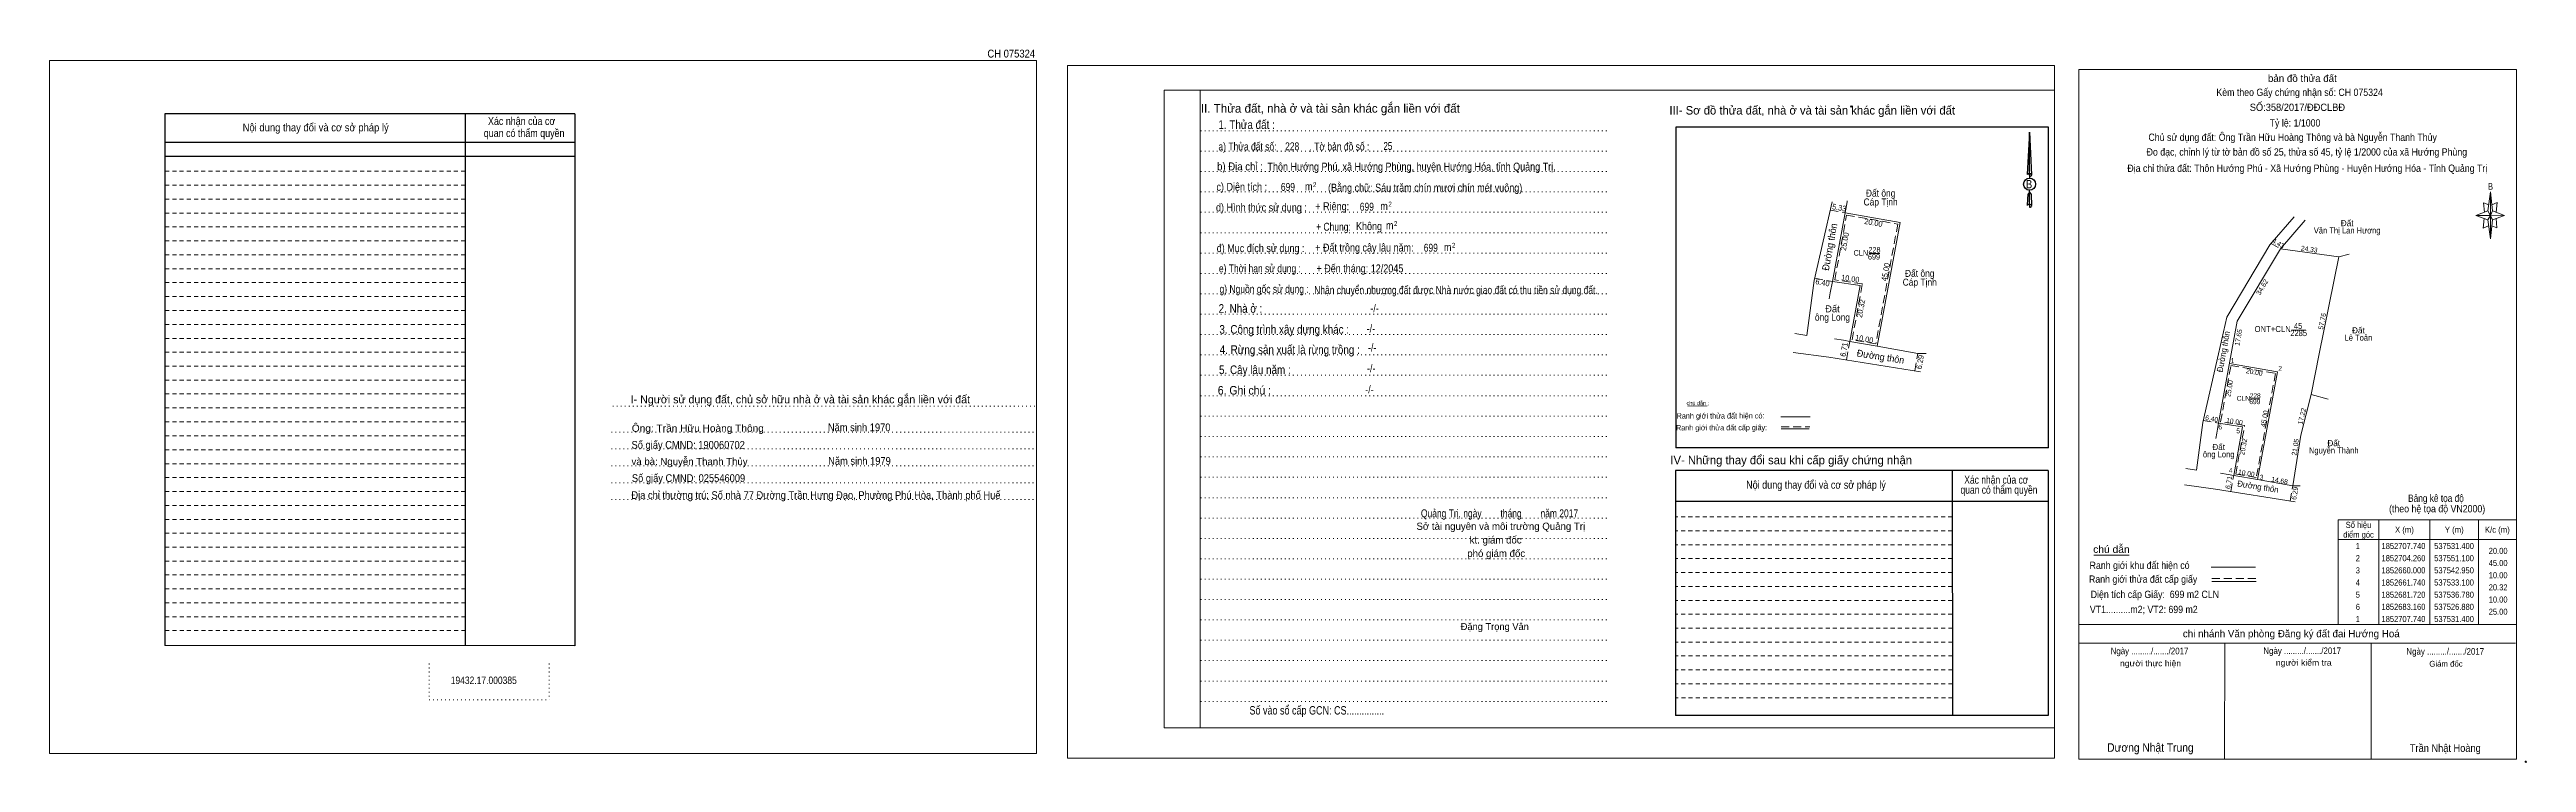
# Model space of a CAD drawing. Header units: metres. Extents: x 536635 to 537654, y 1852544 to 1852837.
import ezdxf
from ezdxf.enums import TextEntityAlignment as Align

# ---------------------------------------------------------------- set-up
doc = ezdxf.new("R2010")
doc.units = ezdxf.units.M
doc.header["$LTSCALE"] = 1.1
doc.header["$PDMODE"] = 32
doc.header["$PDSIZE"] = 0.55
for name, pattern in [('DOTTED', [1.5, 0.3, -1.2]), ('MEDIUM_DASHED', [4.5, 3, -1.5]), ('SHORT_DASHED', [2.7, 1.5, -1.2])]:
    doc.linetypes.add(name, pattern=pattern)
for name, color, linetype, lineweight in [('1', 7, 'DOTTED', 13), ('18', 7, 'Continuous', 25), ('2', 7, 'SHORT_DASHED', 13), ('20', 7, 'Continuous', 13), ('28', 7, 'Continuous', 25), ('55', 7, 'Continuous', 13), ('63', 7, 'Continuous', 13)]:
    doc.layers.add(name, color=color, linetype=linetype, lineweight=lineweight)
doc.layers.add('40', color=7, linetype='Continuous')

msp = doc.modelspace()

# ---------------------------------------------------------------- linework, layer by layer
at = {"layer": '1', "linetype": 'Continuous'}
for p, q in [((537093.22, 1852820.04), (537459.36, 1852820.04)), ((537093.22, 1852820.04), (537093.22, 1852557.94)), ((537459.36, 1852820.04), (537459.36, 1852555.74)), ((537093.22, 1852557.94), (537459.36, 1852557.94))]:
    msp.add_line(p, q, dxfattribs=at)
at = {"layer": '1'}
for p, q in [((537108.08, 1852820.04), (537108.08, 1852557.94)), ((537108.08, 1852820.04), (537108.08, 1852557.94)), ((537108.24, 1852803.4), (537275.42, 1852803.4)), ((537108.24, 1852795.02), (537275.42, 1852795.02)), ((537108.24, 1852786.66), (537275.42, 1852786.66)), ((537108.24, 1852778.28), (537275.42, 1852778.28)), ((537108.24, 1852769.9), (537275.42, 1852769.9)), ((537108.24, 1852761.48), (537275.42, 1852761.48)), ((537108.24, 1852753.1), (537275.42, 1852753.1)), ((537108.24, 1852744.78), (537275.42, 1852744.78)), ((537108.24, 1852736.38), (537275.42, 1852736.38)), ((537108.24, 1852728), (537275.42, 1852728)), ((537108.24, 1852719.64), (537275.42, 1852719.64)), ((537108.24, 1852711.26), (537275.42, 1852711.26)), ((537108.24, 1852702.88), (537275.42, 1852702.88)), ((536866.44, 1852690.26), (537040.6, 1852690.26)), ((537108.24, 1852694.5), (537275.42, 1852694.5)), ((536865.84, 1852679.54), (537040.02, 1852679.54)), ((537108.24, 1852686.1), (537275.42, 1852686.1)), ((537108.24, 1852677.72), (537275.42, 1852677.72)), ((536865.84, 1852672.6), (537040.02, 1852672.6)), ((537108.24, 1852669.32), (537275.42, 1852669.32)), ((536865.84, 1852665.68), (537040.02, 1852665.68)), ((536865.84, 1852658.74), (537040.02, 1852658.74)), ((537108.24, 1852660.96), (537275.42, 1852660.96)), ((536865.84, 1852651.88), (537040.02, 1852651.88)), ((537108.24, 1852652.58), (537275.42, 1852652.58)), ((537108.24, 1852644.22), (537275.42, 1852644.22)), ((537108.24, 1852635.8), (537275.42, 1852635.8)), ((537108.24, 1852627.48), (537275.42, 1852627.48)), ((537108.24, 1852619.1), (537275.42, 1852619.1)), ((537108.24, 1852610.72), (537275.42, 1852610.72)), ((537108.24, 1852602.3), (537275.42, 1852602.3)), ((537108.24, 1852593.94), (537275.42, 1852593.94)), ((537108.24, 1852585.6), (537275.42, 1852585.6)), ((536790.86, 1852584.36), (536790.86, 1852569.48)), ((536840.24, 1852584.36), (536840.24, 1852569.48)), ((537108.24, 1852577.18), (537275.42, 1852577.18)), ((536790.86, 1852569.48), (536840.24, 1852569.48)), ((537108.24, 1852568.84), (537275.42, 1852568.84))]:
    msp.add_line(p, q, dxfattribs=at)
at = {"layer": '1', "linetype": 'Continuous'}
for points in [[(536634.76, 1852547.48), (537040.66, 1852547.48), (537040.66, 1852832.32), (536634.76, 1852832.32)], [(536634.76, 1852832.32), (537040.66, 1852832.32), (537040.66, 1852547.48), (536634.76, 1852547.48)], [(536634.76, 1852547.48), (537040.66, 1852547.48), (537040.66, 1852832.32), (536634.76, 1852832.32)], [(537053.48, 1852545.48), (537459.36, 1852545.48), (537459.36, 1852830.3), (537053.48, 1852830.3)], [(537108.08, 1852820.04), (537459.36, 1852820.04), (537459.36, 1852557.94), (537108.08, 1852557.94)]]:
    msp.add_lwpolyline(points, close=True, dxfattribs=at)
at = {"layer": '18'}
for p, q in [((537449.08, 1852802.8), (537450, 1852785.32)), ((537449.08, 1852802.8), (537450, 1852785.32)), ((537449.08, 1852802.8), (537450, 1852785.32)), ((537448.36, 1852788.06), (537448.16, 1852785.4)), ((537449.08, 1852785.9), (537449.08, 1852785.24)), ((537449.08, 1852785.24), (537449.08, 1852784.76)), ((537449.08, 1852784.76), (537449.08, 1852784.02)), ((537449.08, 1852784.76), (537449.08, 1852784.02)), ((537449.08, 1852784.76), (537449.08, 1852784.02)), ((537450, 1852785.32), (537450, 1852785.4)), ((537449.08, 1852778.16), (537449.08, 1852778.98)), ((537449.08, 1852778.16), (537449.08, 1852778.98)), ((537449.08, 1852778.16), (537449.08, 1852778.98)), ((537449.08, 1852778.16), (537449.82, 1852777.2)), ((537449.08, 1852778.16), (537449.82, 1852777.2)), ((537449.08, 1852778.16), (537449.82, 1852777.2)), ((537449.08, 1852773.22), (537449.08, 1852772.58)), ((537449.08, 1852772.58), (537449.08, 1852772.02)), ((537449.82, 1852777.2), (537450, 1852772.62)), ((537449.82, 1852777.2), (537450, 1852772.62)), ((537449.82, 1852777.2), (537450, 1852772.62)), ((537450, 1852772.62), (537450, 1852772.66))]:
    msp.add_line(p, q, dxfattribs=at)
for points in [[(537449.08, 1852785.9), (537449.08, 1852802.8), (537448.36, 1852788.06)], [(537449.08, 1852773.22), (537449.08, 1852778.16), (537448.46, 1852777.2), (537448.36, 1852775.36), (537448.16, 1852772.66)]]:
    msp.add_lwpolyline(points, dxfattribs=at)
msp.add_ellipse((537449.139, 1852781.447), major_axis=(0, 2.488), ratio=0.983453, dxfattribs=at)
for centre, start_param, end_param in [((537449.14, 1852785.281), 1.57079633, 3.07445202), ((537449.14, 1852785.281), 0.06714063, 1.57079633), ((537449.14, 1852785.281), 4.71238898, 6.28318531), ((537449.14, 1852772.581), 2.49106941, 3.07427841), ((537449.14, 1852772.581), 1.57079633, 2.49106941), ((537449.14, 1852772.581), 0.06714063, 1.57079633), ((537449.14, 1852772.581), 4.71238898, 6.28318531)]:
    msp.add_ellipse(centre, major_axis=(0.897, 0), ratio=0.655448, start_param=start_param, end_param=end_param, dxfattribs=at)
at = {"layer": '2', "linetype": 'Continuous', "lineweight": 25}
for p, q in [((536850.88, 1852810.42), (536682.24, 1852810.42)), ((536682.24, 1852810.42), (536682.24, 1852591.82)), ((536805.72, 1852810.42), (536805.76, 1852591.66)), ((536850.88, 1852798.52), (536682.42, 1852798.52)), ((536850.88, 1852792.82), (536682.42, 1852792.82))]:
    msp.add_line(p, q, dxfattribs=at)
at = {"layer": '2'}
for p, q in [((536805.72, 1852786.74), (536682.24, 1852786.74)), ((536805.72, 1852781.02), (536682.24, 1852781.02)), ((536805.72, 1852781.02), (536682.24, 1852781.02)), ((536805.72, 1852775.32), (536682.24, 1852775.32)), ((536805.72, 1852769.6), (536682.24, 1852769.6)), ((536805.72, 1852763.88), (536682.24, 1852763.88)), ((536805.72, 1852758.14), (536682.24, 1852758.14)), ((536805.72, 1852752.42), (536682.24, 1852752.42)), ((536805.72, 1852746.66), (536682.24, 1852746.66)), ((536805.72, 1852741), (536682.24, 1852741)), ((536805.72, 1852735.22), (536682.24, 1852735.22)), ((536805.76, 1852729.52), (536682.24, 1852729.52)), ((536805.76, 1852723.8), (536682.24, 1852723.8)), ((536805.76, 1852718.06), (536682.24, 1852718.06)), ((536805.76, 1852712.38), (536682.24, 1852712.38)), ((536805.76, 1852706.64), (536682.24, 1852706.64)), ((536805.76, 1852700.9), (536682.24, 1852700.9)), ((536805.76, 1852695.22), (536682.24, 1852695.22)), ((536805.76, 1852689.48), (536682.24, 1852689.48)), ((536805.76, 1852683.76), (536682.24, 1852683.76)), ((536805.76, 1852678.02), (536682.24, 1852678.02)), ((536805.76, 1852672.3), (536682.24, 1852672.3)), ((536805.76, 1852666.56), (536682.24, 1852666.56)), ((536805.76, 1852660.86), (536682.24, 1852660.86)), ((536805.76, 1852655.12), (536682.24, 1852655.12)), ((536805.76, 1852649.42), (536682.24, 1852649.42)), ((536805.8, 1852643.66), (536682.24, 1852643.66)), ((536805.8, 1852637.98), (536682.24, 1852637.98)), ((537417.36, 1852638.96), (537303.52, 1852638.96)), ((536805.8, 1852632.28), (536682.24, 1852632.28)), ((536805.8, 1852626.52), (536682.24, 1852626.52)), ((537417.38, 1852633.26), (537303.52, 1852633.26)), ((537417.38, 1852627.54), (537303.52, 1852627.54)), ((536805.8, 1852620.84), (536682.24, 1852620.84)), ((537417.38, 1852621.8), (537303.52, 1852621.8)), ((536805.8, 1852615.12), (536682.24, 1852615.12)), ((536805.8, 1852609.36), (536682.24, 1852609.36)), ((537417.38, 1852616.1), (537303.52, 1852616.1)), ((537417.38, 1852610.36), (537303.52, 1852610.36)), ((536805.8, 1852603.64), (536682.24, 1852603.64)), ((536805.8, 1852597.92), (536682.24, 1852597.92)), ((537417.38, 1852604.64), (537303.52, 1852604.64)), ((537417.42, 1852598.92), (537303.52, 1852598.92)), ((537417.44, 1852593.16), (537303.52, 1852593.16)), ((537417.44, 1852587.5), (537303.52, 1852587.5)), ((537417.44, 1852581.76), (537303.52, 1852581.76)), ((537417.44, 1852576.04), (537303.52, 1852576.04)), ((537417.48, 1852570.3), (537303.52, 1852570.3))]:
    msp.add_line(p, q, dxfattribs=at)
at = {"layer": '2', "linetype": 'Continuous'}
for p, q in [((537360.59, 1852741.88), (537368, 1852774.23)), ((537373.24, 1852769.72), (537395.9, 1852765.72)), ((537386.52, 1852714.82), (537395.9, 1852765.72)), ((537562.45, 1852766.62), (537552.31, 1852754.85)), ((537383.12, 1852752.95), (537387.6, 1852752.95)), ((537552.31, 1852754.85), (537534.59, 1852725.11)), ((537576.41, 1852751.53), (537552.31, 1852754.85)), ((537568.31, 1852711.66), (537576.41, 1852751.53)), ((537576.41, 1852751.53), (537580.58, 1852752.74)), ((537379.43, 1852739.8), (537368.04, 1852741.45)), ((537375.2, 1852716.82), (537379.43, 1852739.8)), ((537556.81, 1852721.49), (537562.81, 1852721.49)), ((537366.64, 1852710.37), (537351.9, 1852712.32)), ((537404.34, 1852704.36), (537366.64, 1852710.37)), ((537386.52, 1852714.82), (537375.2, 1852716.82)), ((537386.52, 1852714.82), (537403.15, 1852711.87)), ((537403.15, 1852711.87), (537406.6, 1852711.84)), ((537520.4, 1852683.53), (537526.84, 1852711.66)), ((537564.91, 1852694.93), (537568.31, 1852711.66)), ((537531.4, 1852707.74), (537551.1, 1852704.26)), ((537542.95, 1852660), (537551.1, 1852704.26)), ((537539.99, 1852693.16), (537543.89, 1852693.16)), ((537536.78, 1852681.72), (537526.88, 1852683.16)), ((537533.1, 1852661.74), (537536.78, 1852681.72)), ((537557.41, 1852657.44), (537560.76, 1852678.22)), ((537525.66, 1852656.13), (537512.84, 1852657.83)), ((537542.95, 1852660), (537533.1, 1852661.74)), ((537542.95, 1852660), (537557.41, 1852657.44)), ((537557.41, 1852657.44), (537560.41, 1852657.41)), ((537558.44, 1852650.91), (537525.66, 1852656.13))]:
    msp.add_line(p, q, dxfattribs=at)
at = {"layer": '2', "linetype": 'MEDIUM_DASHED'}
for p, q in [((537367.21, 1852770.83), (537373.24, 1852769.72)), ((537548.5, 1852757.12), (537552.31, 1852754.85)), ((537360.8, 1852742.77), (537368.04, 1852741.45)), ((537368.19, 1852741.43), (537368.04, 1852741.45)), ((537373.85, 1852709.22), (537375.2, 1852716.82)), ((537401.89, 1852704.76), (537403.15, 1852711.87)), ((537520.58, 1852684.31), (537526.88, 1852683.16)), ((537527.01, 1852683.14), (537526.88, 1852683.16)), ((537531.93, 1852655.13), (537533.1, 1852661.74)), ((537556.31, 1852651.25), (537557.41, 1852657.44))]:
    msp.add_line(p, q, dxfattribs=at)
at = {"layer": '2', "linetype": 'Continuous', "lineweight": 25}
msp.add_lwpolyline([(536850.88, 1852810.42), (536850.8, 1852591.62), (536682.24, 1852591.82)], dxfattribs=at)
at = {"layer": '2', "linetype": 'Continuous'}
for points in [[(537374.13, 1852774.56), (537374.07, 1852774.23), (537368.04, 1852741.45)], [(537526.84, 1852711.66), (537530.31, 1852726.81), (537548, 1852756.54), (537557.95, 1852768.03)], [(537360.59, 1852741.88), (537357.53, 1852719.26), (537352.63, 1852720.12)], [(537368.04, 1852741.45), (537367.19, 1852736.85), (537366.72, 1852734.29)], [(537534.59, 1852725.11), (537532.12, 1852711.66), (537526.88, 1852683.16)], [(537368.96, 1852717.92), (537372.63, 1852717.27), (537375.2, 1852716.82)], [(537560.76, 1852678.22), (537564.91, 1852694.93), (537572.01, 1852693.02)], [(537520.4, 1852683.53), (537517.74, 1852663.86), (537513.48, 1852664.61)], [(537526.88, 1852683.16), (537526.14, 1852679.16), (537525.73, 1852676.93)], [(537527.68, 1852662.7), (537530.87, 1852662.13), (537533.1, 1852661.74)]]:
    msp.add_lwpolyline(points, dxfattribs=at)
at = {"layer": '2', "linetype": 'MEDIUM_DASHED'}
for points in [[(537373.9, 1852768.78), (537394.95, 1852765.06), (537385.87, 1852715.76), (537376.14, 1852717.47), (537380.38, 1852740.47), (537369, 1852742.13)], [(537531.97, 1852706.92), (537550.28, 1852703.69), (537542.38, 1852660.82), (537533.92, 1852662.31), (537537.61, 1852682.31), (537527.71, 1852683.75)]]:
    msp.add_lwpolyline(points, close=True, dxfattribs=at)
at = {"layer": '20'}
for p, q in [((537469.44, 1852545.02), (537469.44, 1852828.62)), ((537637.68, 1852770.56), (537638.68, 1852778.36)), ((537639.48, 1852770.56), (537644.48, 1852768.56)), ((537637.68, 1852766.76), (537632.68, 1852768.56)), ((537639.48, 1852766.76), (537638.68, 1852758.96)), ((537641.28, 1852763.56), (537639.28, 1852764.36)), ((537641.08, 1852767.36), (537641.28, 1852763.56)), ((537475.59, 1852628.94), (537490.07, 1852628.94)), ((537523.81, 1852623.98), (537542.09, 1852623.98)), ((537524.09, 1852618.12), (537542.37, 1852618.12)), ((537469.44, 1852600.42), (537649.44, 1852600.42)), ((537469.44, 1852592.82), (537649.04, 1852592.82)), ((537649.44, 1852545.02), (537469.44, 1852545.02))]:
    msp.add_line(p, q, dxfattribs=at)
at = {"layer": '20', "linetype": 'MEDIUM_DASHED'}
msp.add_line((537524.09, 1852619.36), (537542.49, 1852619.36), dxfattribs=at)
at = {"layer": '20'}
for points in [[(537469.44, 1852828.62), (537649.44, 1852828.62), (537649.44, 1852545.02)], [(537638.68, 1852768.56), (537637.68, 1852770.56), (537632.68, 1852768.56)], [(537638.08, 1852772.96), (537635.88, 1852773.76), (537636.28, 1852769.96)], [(537639.28, 1852772.96), (537641.48, 1852773.96), (537641.08, 1852769.96)], [(537636.08, 1852767.36), (537635.68, 1852763.36), (537637.88, 1852764.36)], [(537638.68, 1852768.56), (537639.48, 1852766.76), (537644.48, 1852768.56)], [(537529.38, 1852545), (537529.38, 1852545.02), (537529.42, 1852592.82)], [(537589.6, 1852544.96), (537589.6, 1852545.02), (537589.64, 1852592.82)]]:
    msp.add_lwpolyline(points, dxfattribs=at)
for points in [[(537638.68, 1852768.56), (537632.68, 1852768.56), (537637.68, 1852770.56), (537639.48, 1852766.76), (537644.48, 1852768.56), (537638.68, 1852768.76)], [(537638.68, 1852778.36), (537639.48, 1852770.56), (537638.68, 1852768.56)], [(537638.68, 1852768.56), (537638.68, 1852758.96), (537637.68, 1852766.76)]]:
    msp.add_lwpolyline(points, close=True, dxfattribs=at)
msp.add_point((537653.24, 1852544.02), dxfattribs=at)
at = {"layer": '28'}
for p, q in [((537303.64, 1852804.88), (537303.64, 1852673.06)), ((537456.94, 1852673.06), (537303.64, 1852673.06)), ((537417.36, 1852663.78), (537417.48, 1852563.1)), ((537456.8, 1852663.78), (537456.76, 1852563.1)), ((537456.8, 1852650.98), (537303.52, 1852650.98)), ((537456.76, 1852563.1), (537303.52, 1852563.1))]:
    msp.add_line(p, q, dxfattribs=at)
at = {"layer": '28', "linetype": 'SHORT_DASHED', "lineweight": 13}
msp.add_line((537417.36, 1852644.64), (537303.52, 1852644.64), dxfattribs=at)
at = {"layer": '28'}
for points in [[(537456.94, 1852673.06), (537456.94, 1852804.88), (537303.64, 1852804.88)], [(537456.8, 1852663.78), (537303.52, 1852663.78), (537303.52, 1852563.1)]]:
    msp.add_lwpolyline(points, dxfattribs=at)
msp.add_point((537375.78, 1852813.38), dxfattribs=at)
at = {"layer": '55'}
for p, q in [((537308.52, 1852690.26), (537316.5, 1852690.38)), ((537346.86, 1852685.8), (537358.92, 1852685.8)), ((537347, 1852680.86), (537358.56, 1852680.86)), ((537347, 1852680.86), (537358.56, 1852680.86))]:
    msp.add_line(p, q, dxfattribs=at)
at = {"layer": '55', "linetype": 'MEDIUM_DASHED'}
msp.add_line((537346.98, 1852681.74), (537358.82, 1852681.74), dxfattribs=at)
at = {"layer": '63'}
for p, q in [((537592.84, 1852643.42), (537592.84, 1852600.42)), ((537613.84, 1852643.42), (537613.84, 1852600.42)), ((537633.84, 1852643.42), (537633.84, 1852600.42)), ((537576.04, 1852635.42), (537649.44, 1852635.42))]:
    msp.add_line(p, q, dxfattribs=at)
msp.add_lwpolyline([(537576.04, 1852643.42), (537649.44, 1852643.42), (537649.44, 1852600.42), (537576.04, 1852600.42)], close=True, dxfattribs=at)

# ---------------------------------------------------------------- texts
at = {"layer": '18'}
for s, height, p in [('II. Thửa đất, nhà ở và tài sản khác gắn liền với đất', 3.56, (537161.55, 1852810.84)), ('Sở tài nguyên và môi trường Quảng Trị', 2.967, (537231.67, 1852639.36)), ('kt. giám đốc', 2.967, (537229.54, 1852633.74)), ('phó giám đốc', 2.967, (537229.78, 1852628.18)), ('Đặng Trọng Vân', 2.855, (537229.18, 1852598.18))]:
    msp.add_text(s, height=height, dxfattribs=at).set_placement(p, align=Align.CENTER)
for s, height, width, p in [('1. Thửa đất :', 3.56, 0.85, (537127.11, 1852804.16)), ('b) Địa chỉ : ', 3.264, 0.9, (537124.92, 1852787.12)), ('a) Thửa đất số:              , Tờ bản đồ số : ', 3.264, 0.8, (537147.05, 1852795.3)), ('228', 3.26, 0.8, (537145.85, 1852795.38)), ('25', 3.26, 0.75, (537185.21, 1852795.52)), ('c) Diện tích :                                                   ', 3.264, 0.85, (537151.41, 1852778.74)), ('699', 3.26, 0.8, (537144.11, 1852778.7)), (' m', 3.264, 0.85, (537152.16, 1852778.86)), ('2', 1.978, 0.75, (537155.12, 1852780.26)), ('B', 3.418, 0.85, (537448.93, 1852779.74)), ('d) Hình thức sử dụng :', 3.264, 0.85, (537133.2, 1852770.26)), ('+ Riêng: ', 3.264, 0.85, (537162.84, 1852770.74)), ('699', 3.26, 0.8, (537176.57, 1852770.56)), (' m', 3.264, 0.85, (537183.14, 1852770.84)), ('2', 1.978, 0.75, (537186.14, 1852772.28)), ('       + Chung:', 3.264, 0.8, (537159.44, 1852762.32)), ('Không', 3.264, 0.85, (537177.46, 1852762.58)), (' m', 3.264, 0.85, (537185.46, 1852762.9)), ('2', 1.978, 0.75, (537188.44, 1852764.3)), ('đ) Mục đích sử dụng :', 3.264, 0.85, (537132.87, 1852753.52)), ('e) Thời hạn sử dụng :', 3.264, 0.8, (537132.58, 1852745.2)), ('+ Đất trồng cây lâu năm:', 3.261, 0.85, (537175.55, 1852753.76)), ('699', 3.26, 0.8, (537202.87, 1852753.7)), (' m', 3.264, 0.85, (537209.3, 1852753.92)), ('2', 1.978, 0.75, (537212.28, 1852755.36)), ('g) Nguồn gốc sử dụng :', 3.264, 0.8, (537134.33, 1852736.74)), ('2. Nhà ở :', 3.56, 0.85, (537124.58, 1852728.58)), ('3. Công trình xây dựng khác :', 3.56, 0.85, (537142.58, 1852719.98)), ('4. Rừng sản xuất là rừng trồng :', 3.56, 0.85, (537144.85, 1852711.66)), ('6. Ghi chú :', 3.56, 0.9, (537126.22, 1852694.94)), ('5. Cây lâu năm :', 3.56, 0.85, (537130.51, 1852703.38)), ('Quảng Trị, ngày        tháng        năm 2017', 3.256, 0.8, (537231.14, 1852644.52)), ('19432.17.000385', 3.07, 0.85, (536813.35, 1852575.98)), ('Số vào sổ cấp GCN: CS...............', 3.461, 0.8, (537155.97, 1852563.44))]:
    msp.add_text(s, height=height, dxfattribs=dict(at, width=width)).set_placement(p, align=Align.CENTER)
for s, width, p in [('Thôn Hướng Phú, xã Hướng Phùng, huyện Hướng Hóa, tỉnh Quảng Trị.', 0.85, (537135.69, 1852787.04)), ('(Bằng chữ: Sáu trăm chín mươi chín mét vuông)', 0.85, (537160.61, 1852778.4)), ('+ Đến tháng: 12/2045', 0.85, (537155.83, 1852745.2)), ('Nhận chuyển nhượng đất được Nhà nước giao đất có thu tiền sử dụng đất.', 0.8, (537154.91, 1852736.32))]:
    msp.add_text(s, height=3.26, dxfattribs=dict(at, width=width)).set_placement(p)
at = {"layer": '2'}
for s, height, width, p in [('Nội dung thay đổi và cơ sở pháp lý', 3.224, 0.9, (536744.22, 1852803.16)), ('Nội dung thay đổi và cơ sở pháp lý', 3.224, 0.9, (536744.22, 1852803.16)), (' quan có thẩm quyền', 3.224, 0.85, (536829.45, 1852800.84)), (' quan có thẩm quyền', 3.224, 0.85, (536829.45, 1852800.84)), ('Xác nhận của cơ', 3.224, 0.85, (536828.92, 1852805.78)), ('Xác nhận của cơ', 3.224, 0.85, (536828.92, 1852805.78)), ('Đất ông', 2.875, 0.9, (537387.895, 1852776.33)), ('Cáp Tịnh', 2.875, 0.9, (537387.885, 1852772.7)), ('Văn Thị Lan Hương', 2.5, 0.9, (537579.765, 1852761.18)), ('CLN', 2.3, 0.95, (537379.765, 1852752.08)), ('699', 2.3, 0.85, (537385.155, 1852750.48)), ('228', 2.3, 0.85, (537385.35, 1852753.32)), ('Cáp Tịnh', 2.875, 0.9, (537403.975, 1852739.73)), ('Đất ông', 2.875, 0.9, (537403.975, 1852743.36)), ('ông Long', 2.875, 0.9, (537368.07, 1852725.32)), ('ONT+CLN', 2.5, 0.95, (537549.125, 1852720.66)), ('2285', 2.5, 0.85, (537559.83, 1852719)), ('45', 2.5, 0.8, (537559.58, 1852721.94)), ('Lê Toản', 2.5, 0.9, (537584.395, 1852717.12)), ('CLN', 2, 0.95, (537537.095, 1852692.42)), ('699', 2, 0.85, (537541.78, 1852691.03)), ('228', 2, 0.85, (537541.95, 1852693.5)), ('ông Long', 2.5, 0.9, (537526.925, 1852669.15)), ('Nguyễn Thành', 2.5, 0.9, (537574.255, 1852670.75))]:
    msp.add_text(s, height=height, dxfattribs=dict(at, width=width)).set_placement(p, align=Align.CENTER)
for s, height, rotation, width, p in [('5.33', 2.3, 349.655, 0.9, (537370.678, 1852770.689)), ('Đường thôn', 2.875, 79.586, 0.95, (537368.331, 1852755.4)), ('25.00', 2.3, 79.58, 0.9, (537374.272, 1852757.672)), ('20.00', 2.3, 349.982, 0.9, (537384.74, 1852764.494)), ('45.00', 2.3, 79.566, 0.9, (537391.073, 1852745.132)), ('24.33', 2, 352.156, 0.9, (537564.039, 1852753.742)), ('6.40', 2.3, 349.655, 0.95, (537363.793, 1852739.897)), ('10.00', 2.3, 351.724, 0.9, (537375.249, 1852741.495)), ('20.32', 2.3, 79.564, 0.9, (537380.902, 1852730.127)), ('10.00', 2.3, 349.982, 0.9, (537380.96, 1852716.744)), ('Đường thôn', 2.5, 79.586, 0.95, (537530.105, 1852712.384)), ('17.65', 2, 79.58, 0.9, (537536.042, 1852718.269)), ('57.76', 2, 78.515, 0.9, (537570.488, 1852724.901)), ('6.71', 2.3, 79.962, 0.9, (537373.955, 1852713.275)), ('Đường thôn', 2.875, 350.952, 0.95, (537387.634, 1852709.14)), ('6.29', 2.3, 79.923, 0.9, (537405.236, 1852708.134)), ('25.00', 2, 79.58, 0.9, (537532.319, 1852697.289)), ('20.00', 2, 349.982, 0.9, (537541.416, 1852703.214)), ('45.00', 2, 79.566, 0.9, (537546.73, 1852684.869)), ('17.22', 2, 76.053, 0.95, (537562.13, 1852685.829)), ('6.40', 2, 349.655, 0.95, (537523.89, 1852684.064)), ('10.00', 2, 351.724, 0.9, (537533.281, 1852682.951)), ('20.32', 2, 79.564, 0.9, (537538.079, 1852673.334)), ('21.05', 2, 80.842, 0.9, (537559.431, 1852673.176)), ('6.71', 2, 79.962, 0.9, (537532.044, 1852658.671)), ('Đường thôn', 2.5, 350.952, 0.95, (537542.893, 1852655.898)), ('10.00', 2, 349.982, 0.9, (537538.136, 1852661.694)), ('14.68', 2, 349.96, 0.9, (537551.791, 1852658.649)), ('6.29', 2, 79.923, 0.9, (537559.242, 1852654.205))]:
    msp.add_text(s, height=height, rotation=rotation, dxfattribs=dict(at, width=width)).set_placement(p, align=Align.CENTER)
for s, rotation, p in [('4.43', 329.213, (537550.933, 1852756.254)), ('34.62', 59.212, (537545.689, 1852738.643))]:
    msp.add_text(s, height=2, rotation=rotation, dxfattribs=at).set_placement(p, align=Align.CENTER)
for height, p in [(2.5, (537579.765, 1852764.18)), (2.875, (537368.065, 1852728.77)), (2.5, (537584.395, 1852720.12)), (2.5, (537526.925, 1852672.15)), (2.5, (537574.255, 1852673.75))]:
    msp.add_text('Đất', height=height, dxfattribs=at).set_placement(p, align=Align.CENTER)
for s, width, p in [(' 1', 0.75, (537533.31, 1852707.93)), (' 2', 0.85, (537552.97, 1852704.73)), (' 6', 0.85, (537528.31, 1852680.64)), (' 5', 0.8, (537535.69, 1852679.07)), (' 4', 0.85, (537532.65, 1852662.82)), (' 3', 0.8, (537545.33, 1852660))]:
    msp.add_text(s, height=2, dxfattribs=dict(at, width=width)).set_placement(p, align=Align.RIGHT)
at = {"layer": '20'}
for s, height, width, p in [('Kèm theo Gấy chứng nhận số: CH 075324', 3, 0.9, (537560.21, 1852817.72)), ('SỐ:358/2017/ĐĐCLBĐ', 3, 0.95, (537559.31, 1852811.56)), ('Chủ sử dụng đất: Ông Trần Hữu Hoàng Thông và bà Nguyễn Thanh Thủy', 3, 0.9, (537557.355, 1852799.24)), ('Tỷ lệ: 1/1000', 3, 0.9, (537558.325, 1852805.14)), (' Địa chỉ thửa đất: Thôn Hướng Phú - Xã Hướng Phùng - Huyện Hướng Hóa - Tỉnh Quảng Trị', 3, 0.9, (537562.875, 1852786.51)), ('Đo đạc, chỉnh lý từ tờ bản đồ số 25, thửa số 45, tỷ lệ 1/2000 của xã Hướng Phùng', 3, 0.9, (537563.195, 1852793.2)), ('B', 2.755, 0.75, (537638.75, 1852779.16)), ('(theo hệ tọa độ VN2000)', 3, 0.9, (537616.77, 1852646.55)), ('Bảng kê tọa độ ', 3, 0.85, (537616.77, 1852650.87)), ('Ranh giới khu đất hiện có ', 3, 0.9, (537494.9, 1852623.28)), ('chú dẫn', 3, 1.05, (537482.81, 1852629.88)), ('Ranh giới thửa đất cấp giấy', 3, 0.9, (537495.85, 1852617.6)), ('Ngày ........./......./2017', 2.7, 0.9, (537498.48, 1852588.22)), ('người thực hiện', 2.4, 1.1, (537498.9, 1852583.28)), ('Ngày ........./......./2017', 2.7, 0.9, (537561.28, 1852588.3)), ('người kiểm tra', 2.4, 1.1, (537561.89, 1852583.56)), ('Ngày ........./......./2017', 2.7, 0.9, (537620.12, 1852588.02)), ('Dương Nhật Trung', 3.5, 0.9, (537498.84, 1852548.13)), ('Trần Nhật Hoàng', 3.16, 0.9, (537620.14, 1852548.08))]:
    msp.add_text(s, height=height, dxfattribs=dict(at, width=width)).set_placement(p, align=Align.CENTER)
for s, height, p in [('bản đồ thửa đất', 3, (537561.35, 1852823.46)), ('chi nhánh Văn phòng Đăng ký đất đai Hướng Hoá', 3, (537556.79, 1852595.2)), ('Giám đốc', 2.4, (537620.42, 1852583.1))]:
    msp.add_text(s, height=height, dxfattribs=at).set_placement(p, align=Align.CENTER)
at = {"layer": '20', "width": 0.9}
for s, p in [('VT1..........m2; VT2: 699 m2', (537473.95, 1852605.14)), ('Diện tích cấp Giấy:  699 m2 CLN', (537474.29, 1852611.34))]:
    msp.add_text(s, height=3, dxfattribs=at).set_placement(p)
at = {"layer": '28'}
for s, height, p in [('III- Sơ đồ thửa đất, nhà ở và tài sản khác gắn liền với đất', 3.462, (537359.75, 1852810.08)), ('I- Người sử dụng đất, chủ sở hữu nhà ở và tài sản khác gắn liền với đất', 3.269, (536943.58, 1852691.36)), ('IV- Những thay đổi sau khi cấp giấy chứng nhận', 3.462, (537351.1, 1852666.32))]:
    msp.add_text(s, height=height, dxfattribs=at).set_placement(p, align=Align.CENTER)
for s, height, width, p in [('-/-', 3.264, 0.85, (537179.74, 1852728.78)), ('-/-', 3.264, 0.85, (537178.24, 1852720.5)), ('-/-', 3.264, 0.85, (537178.76, 1852712.66)), ('-/-', 3.264, 0.85, (537177.64, 1852695.46)), ('-/-', 3.264, 0.85, (537178.36, 1852704.1)), ('Năm sinh 1970', 3.18, 0.9, (536967.765, 1852679.9)), ('Năm sinh 1979', 3.18, 0.9, (536967.89, 1852666.1)), ('Nội dung thay đổi và cơ sở pháp lý', 3.264, 0.85, (537361.3, 1852656.26)), (' quan có thẩm quyền', 3.264, 0.8, (537436.07, 1852654.2)), ('Xác nhận của cơ', 3.264, 0.8, (537435.47, 1852658.32))]:
    msp.add_text(s, height=height, dxfattribs=dict(at, width=width)).set_placement(p, align=Align.CENTER)
for s, height, width, p in [('Ông: Trần Hữu Hoàng Thông', 2.96, 1.05, (536874.25, 1852679.66)), ('Số giấy CMND: 190060702', 3.18, 0.9, (536874.15, 1852672.72)), ('Số giấy CMND: 025546009', 3.18, 0.9, (536874.28, 1852659.03)), ('Địa chỉ thường trú: Số nhà 77 Đường Trần Hưng Đạo, Phường Phú Hòa, Thành phố Huế', 3.18, 0.9, (536874.08, 1852652.05))]:
    msp.add_text(s, height=height, dxfattribs=dict(at, width=width)).set_placement(p)
msp.add_text('và bà: Nguyễn Thanh Thủy', height=2.96, dxfattribs=at).set_placement((536874.12, 1852665.98))
at = {"layer": '40', "width": 0.9}
msp.add_text('CH 075324', height=3.22, dxfattribs=at).set_placement((537030.315, 1852833.52), align=Align.CENTER)
at = {"layer": '55', "width": 0.8}
for s, height, p in [('Ranh giới thửa đất hiện có:', 2.233, (537322.052, 1852685.115)), ('Ranh giới thửa đất cấp giấy:', 2.223, (537322.472, 1852680.256))]:
    msp.add_text(s, height=height, rotation=0.135, dxfattribs=at).set_placement(p, align=Align.CENTER)
at = {"layer": '55'}
msp.add_text('chú dẫn :', height=1.64, rotation=359.974, dxfattribs=at).set_placement((537312.715, 1852690.598), align=Align.CENTER)
at = {"layer": '63'}
for s, width, p in [('điểm góc', 0.9, (537584.43, 1852636.16)), ('Số hiệu', 0.85, (537584.43, 1852640.16)), ('X (m)', 0.95, (537603.33, 1852638.16)), ('Y (m)', 0.95, (537623.825, 1852638.16)), ('K/c (m)', 0.95, (537641.53, 1852638.16)), (' 2', 0.85, (537583.73, 1852626.46)), (' 1', 0.75, (537583.725, 1852631.46)), ('1852707.740', 0.85, (537602.93, 1852631.46)), ('1852704.260', 0.85, (537602.93, 1852626.46)), ('537531.400', 0.85, (537623.735, 1852631.46)), ('537551.100', 0.85, (537623.735, 1852626.46)), (' 4', 0.85, (537583.725, 1852616.46)), (' 3', 0.8, (537583.73, 1852621.46)), ('1852660.000', 0.85, (537602.93, 1852621.46)), ('1852661.740', 0.85, (537602.93, 1852616.46)), ('537542.950', 0.85, (537623.735, 1852621.46)), ('537533.100', 0.85, (537623.735, 1852616.46)), (' 5', 0.8, (537583.73, 1852611.46)), (' 6', 0.85, (537583.73, 1852606.46)), ('1852681.720', 0.85, (537602.93, 1852611.46)), ('1852683.160', 0.85, (537602.93, 1852606.46)), ('537536.780', 0.85, (537623.735, 1852611.46)), ('537526.880', 0.85, (537623.735, 1852606.46)), (' 1', 0.75, (537583.725, 1852601.46)), ('1852707.740', 0.85, (537602.93, 1852601.46)), ('537531.400', 0.85, (537623.735, 1852601.46))]:
    msp.add_text(s, height=2.5, dxfattribs=dict(at, width=width)).set_placement(p, align=Align.CENTER)
at = {"layer": '63', "width": 0.85}
for s, p in [('45.00', (537645.73, 1852624.46)), ('20.00', (537645.73, 1852629.46)), ('20.32', (537645.73, 1852614.46)), ('10.00', (537645.73, 1852619.46)), ('25.00', (537645.73, 1852604.46)), ('10.00', (537645.73, 1852609.46))]:
    msp.add_text(s, height=2.5, dxfattribs=at).set_placement(p, align=Align.RIGHT)

doc.saveas('drawing.dxf')
